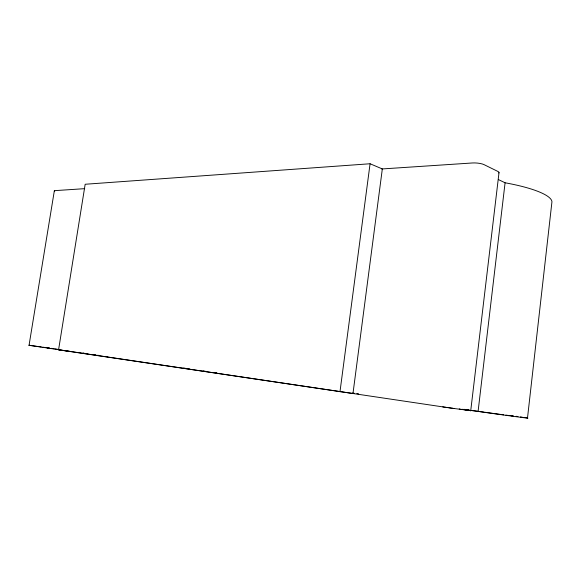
<?xml version="1.0" encoding="UTF-8"?>
<svg xmlns="http://www.w3.org/2000/svg" width="581" height="581" viewBox="0 0 581 581"><rect width="100%" height="100%" fill="white"/><g stroke="black" fill="none" stroke-linecap="round" stroke-linejoin="round"><path stroke-width="0.87" d="M527.49 418.08L551.95 201.76A78.689 16.464 5.3 0 0 505.085 182.783L498.556 179.652M523.997 417.405A80.367 0.516 8.2 0 1 478.09 411.435L505.085 182.783M453.405 408.407L470.733 410.68L499.006 172.637M339.979 391.776L370.075 163.755L85.167 184.257L58.572 349.827L352.979 393.519L382.327 168.94L370.075 163.755M443.31 406.961L29.05 345.288L54.316 190.924M84.71 188.658L55.195 190.612A5.374 0.828 10.1 0 0 54.745 191.338M381.695 168.977L472.418 162.97A8.41 2.019 4.9 0 1 483.98 164.605L497.939 171.468A8.265 1.932 4.7 0 1 498.723 173.007M29.878 345.419L29.079 345.296L30.365 345.455M469.375 410.455L470.668 410.665L469.513 410.535M29.05 345.288L41.28 346.966M461.939 409.3L478.09 411.435M352.362 393.017L354.156 393.257M356.843 393.62L358.637 393.86M512.137 415.735L513.502 415.916M454.603 408.566L445.09 407.223M215.086 372.682L216.807 372.915M58.572 349.827L71.231 351.578M452.933 408.341L451.895 408.196M42.856 347.184L45.688 347.576M54.825 348.869L57.512 349.239M46.567 347.699L49.465 348.099M46.908 347.743L48.39 347.946M49.167 348.063L49.567 348.113M451.335 408.123L448.91 407.775M51.121 348.339L51.847 348.44M516.153 416.286L518.005 416.548M520.402 416.889L522.254 417.158M51.586 348.404L53.895 348.738M52.196 348.491L52.842 348.585M446.992 407.499L448.278 407.688M83.032 352.943L84.013 353.081M446.346 407.412L442.758 406.882M443.884 407.049L444.48 407.136M461.735 409.315L469.034 410.397M85.923 353.495L87.811 353.778M94.028 354.7L95.807 354.962M97.579 355.231L99.358 355.492M105.575 356.414L107.369 356.683M183.647 368.013L185.237 368.245M187.656 368.608L189.268 368.848M203.248 370.918L205.246 371.215M459.244 408.944L460.174 409.082M466.71 410.048L469.02 410.397M79.183 352.369L79.8 352.464M469.913 410.535L470.733 410.68M511.585 415.698A65.362 0.414 8.2 0 1 510.619 415.713M509.428 415.568A65.362 0.414 8.2 0 1 505.913 415.125M503.669 414.827A65.362 0.414 8.2 0 1 484.743 412.241M483.937 412.132A65.362 0.414 8.2 0 1 476.289 411.057M475.716 410.978A65.362 0.414 8.2 0 1 472.397 410.513M469.325 410.077A65.362 0.414 8.2 0 1 467.77 409.859M465.41 409.525A65.362 0.414 8.2 0 1 463.82 409.3"/></g></svg>
